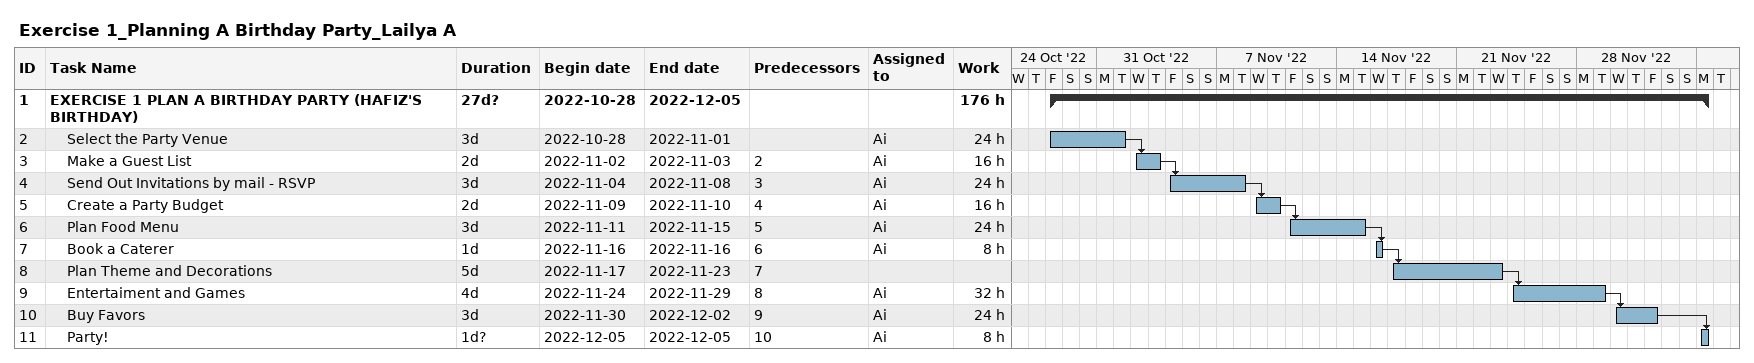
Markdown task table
Exercise 1_Planning A Birthday Party_Lailya A

| ID | Level | Task | Duration | Start | Finish | Predecessors | Resources | Work (h) |
|---|---|---|---|---|---|---|---|---|
| 1 | 1 | **EXERCISE 1 PLAN A BIRTHDAY PARTY (HAFIZ'S BIRTHDAY)** | 27d? | 2022-10-28 | 2022-12-05 |  |  | 176 |
| 2 | 2 | Select the Party Venue | 3d | 2022-10-28 | 2022-11-01 |  | Ai | 24 |
| 3 | 2 | Make a Guest List | 2d | 2022-11-02 | 2022-11-03 | 2 | Ai | 16 |
| 4 | 2 | Send Out Invitations by mail - RSVP | 3d | 2022-11-04 | 2022-11-08 | 3 | Ai | 24 |
| 5 | 2 | Create a Party Budget | 2d | 2022-11-09 | 2022-11-10 | 4 | Ai | 16 |
| 6 | 2 | Plan Food Menu | 3d | 2022-11-11 | 2022-11-15 | 5 | Ai | 24 |
| 7 | 2 | Book a Caterer | 1d | 2022-11-16 | 2022-11-16 | 6 | Ai | 8 |
| 8 | 2 | Plan Theme and Decorations | 5d | 2022-11-17 | 2022-11-23 | 7 |  |  |
| 9 | 2 | Entertaiment and Games | 4d | 2022-11-24 | 2022-11-29 | 8 | Ai | 32 |
| 10 | 2 | Buy Favors | 3d | 2022-11-30 | 2022-12-02 | 9 | Ai | 24 |
| 11 | 2 | Party! | 1d? | 2022-12-05 | 2022-12-05 | 10 | Ai | 8 |
